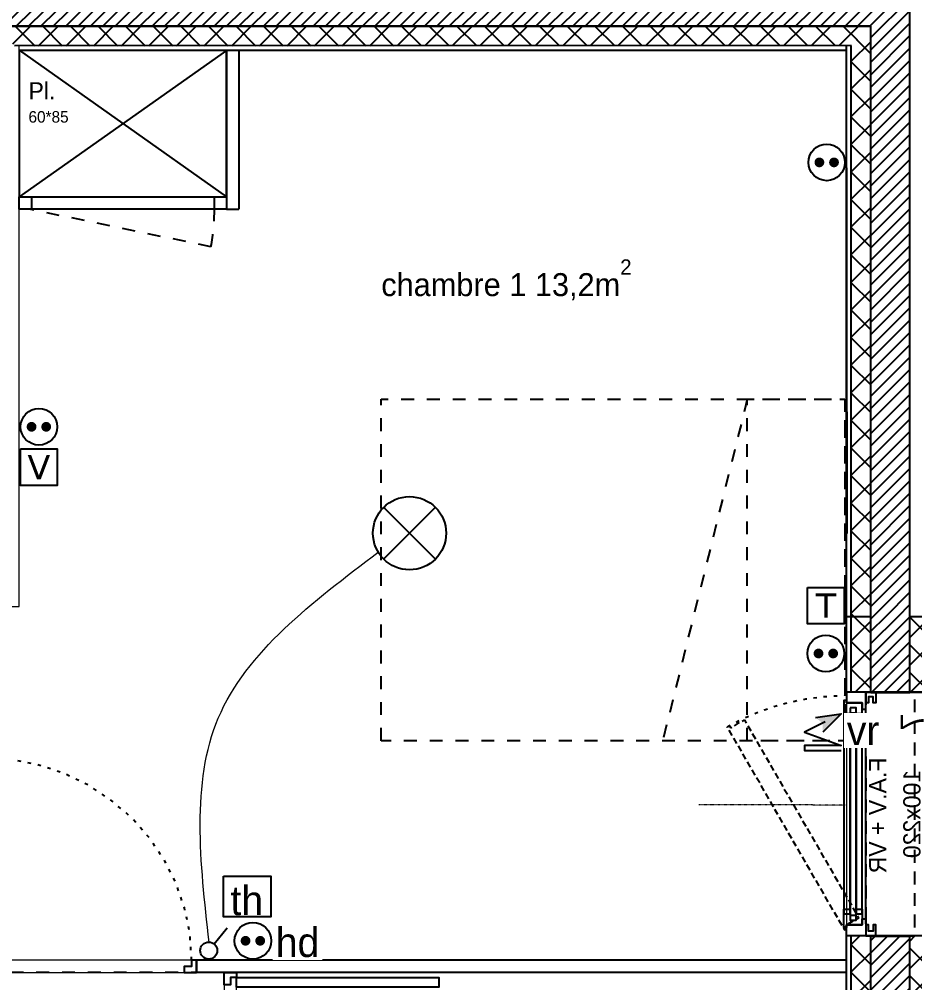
# Model space of a CAD drawing. Header units: centimetres. Extents: x 2648 to 12729, y 1890 to 6224.
# Drawn here: x 9445.4 to 9812.5, y 3367.2 to 3762.2 of the extents above; entities that cross this region are included whole.
import ezdxf

# ---------------------------------------------------------------- set-up
doc = ezdxf.new("R2010")
doc.units = ezdxf.units.CM
for name, pattern in [('ACAD_ISO03W100', [0.295276, 0.11811, -0.177165]), ('Style de ligne -1', [0.41664, 0.20828, -0.20836]), ('Style de ligne -14', [0.147638, 0.098425, -0.049213]), ('Style de ligne -17', [0.347222, 0.20828, -0.138942]), ('Style de ligne -18', [0.164042, 0.054681, -0.109361]), ('VW-01', [0.41656, 0.20828, -0.20828])]:
    doc.linetypes.add(name, pattern=pattern)
for name, color, linetype in [('B Faux plafonds', 9, 'Continuous'), ('B GÈnÈral_Hatch', 252, 'Continuous'), ('B Général', 252, 'Continuous'), ('C ANNOTATIONS-prestations', 252, 'Continuous'), ('C ANNOTATIONS-texte', 252, 'Continuous'), ('D SURFACES-shab', 252, 'Continuous'), ('prlm-VMC', 93, 'Continuous')]:
    doc.layers.add(name, color=color, linetype=linetype)
doc.layers.add('prlm-ELEC-CFA', color=1, linetype='Continuous', lineweight=25)
doc.layers.add('prlm-ELEC-CFO', color=10, linetype='Continuous', lineweight=25)
doc.layers.add('prlm-ZEROPLOT', color=254, linetype='Continuous', plot=False)
doc.layers.get('prlm-VMC').off()
doc.styles.add('Eurostile', font='Eurosti.TTF')
doc.styles.add('Eurostile (bold)', font='Eurostib.TTF')
doc.styles.add('prlm-elec-cfa', font='comic.ttf', dxfattribs={"height": 12})
doc.styles.add('prlm-elec-cfo', font='comic.ttf', dxfattribs={"height": 12})
doc.styles.get("Standard").update_dxf_attribs({"font": 'isocp.shx', "height": 15})
pattern_1 = [(45, (0, 0), (2.4253472, -2.6458333), [])]
pattern_2 = [(135, (0, 0), (-5.656854, -5.656854), []), (225, (0, 0), (-5.656854, 5.656854), [])]
pattern_3 = [(135, (0, 0), (-5.656854, -5.656854), []), (225, (0, 0), (-5.656854, 5.656854), [])]

# ---------------------------------------------------------------- blocks, each defined once
blk = doc.blocks.new('B 80.F 100x220 (all. vitrée fixe) + VR')
at = {"layer": 'B Général'}
blk.add_line((45, 9), (-45, 9), dxfattribs=at)
at = {"layer": 'B Général', "linetype": 'Continuous', "lineweight": 35}
for p, q in [((-50, 7), (-50, -9)), ((50, 7), (50, -9))]:
    blk.add_line(p, q, dxfattribs=at)
at = {"layer": 'B Général', "linetype": 'Style de ligne -14', "ltscale": 25.4, "flags": 128}
blk.add_lwpolyline([(-35.69, 65.82), (-36.19, 64.95), (-35.32, 64.45), (-38.57, 58.82), (42.63, 11.94), (45.88, 17.57), (46.75, 17.07), (47.25, 17.93)], close=True, dxfattribs=at)
at = {"layer": 'B Général', "flags": 128}
for points in [[(-43, 10.5), (-43, 9), (-50, 9), (-50, 17), (-45.5, 17), (-45.5, 10.5)], [(-41, 18), (41, 18), (41, 15.5), (-41, 15.5)], [(43, 10.5), (43, 9), (50, 9), (50, 17), (45.5, 17), (45.5, 10.5)], [(-43.5, 15.5), (43.5, 15.5), (43.5, 13), (-43.5, 13)], [(-41, 13), (41, 13), (41, 10.5), (-41, 10.5)], [(-50, 9), (-50, 5), (-45.5, 5), (-45.5, 6), (-48, 6), (-48, 8), (-45.5, 8), (-45.5, 9)], [(50, 9), (50, 5), (45.5, 5), (45.5, 6), (48, 6), (48, 8), (45.5, 8), (45.5, 9)]]:
    blk.add_lwpolyline(points, close=True, dxfattribs=at)
at = {"layer": 'B Général', "linetype": 'Continuous', "flags": 128}
for points in [[(-39, 15.5), (-41.5, 15.5), (-41.5, 13), (-39, 13), (-39, 10.5), (-45.5, 10.5), (-45.5, 17), (-46.5, 17), (-46.5, 18), (-39, 18)], [(39, 15.5), (41.5, 15.5), (41.5, 13), (39, 13), (39, 10.5), (45.5, 10.5), (45.5, 17), (46.5, 17), (46.5, 18), (39, 18)]]:
    blk.add_lwpolyline(points, close=True, dxfattribs=at)
at = {"layer": 'B Général', "linetype": 'Style de ligne -17', "ltscale": 25.4, "flags": 128}
blk.add_lwpolyline([(-50, 9), (50, 9), (50, -11), (-50, -11)], close=True, dxfattribs=at)
at = {"layer": 'B Général', "flags": 128}
blk.add_lwpolyline([(-50, -9), (-50, -17), (50, -17), (50, -9)], dxfattribs=at)
at = {"layer": 'B Général'}
blk.add_circle((47, 17.5), 0.5, dxfattribs=at)
at = {"layer": 'B Général', "linetype": 'Style de ligne -18', "ltscale": 25.4}
blk.add_arc((49, 17.5), 97.5, 150.2938, 179.7062, dxfattribs=at)
at = {"layer": 'B Général', "insert": (-23.11, 7.7), "char_height": 7.059, "attachment_point": 1, "line_spacing_factor": 0.894142, "style": 'Eurostile'}
blk.add_mtext('F.A.V + VR', dxfattribs=at)
at = {"layer": 'C ANNOTATIONS-prestations', "insert": (-41.15, -5.19), "char_height": 9.41, "attachment_point": 1, "rotation": 360, "line_spacing_factor": 0.894142, "style": 'Eurostile (bold)'}
blk.add_mtext('7', dxfattribs=at)
at = {"layer": 'C ANNOTATIONS-prestations', "insert": (0, -6.3), "char_height": 7.059, "width": 100, "attachment_point": 2, "rotation": 360, "line_spacing_factor": 0.894142, "style": 'Eurostile'}
blk.add_mtext('100x220', dxfattribs=at)
blk = doc.blocks.new('xi.EA')
at = {"layer": 'prlm-ZEROPLOT', "color": 250, "linetype": 'ACAD_ISO03W100', "lineweight": 0, "ltscale": 0.2}
blk.add_lwpolyline([(0, 0), (0, 60)], dxfattribs=at)
blk = doc.blocks.new('xi.VR')
at = {"layer": 'prlm-ELEC-CFO', "lineweight": 5}
blk.add_hatch(color=0, dxfattribs=at).paths.add_polyline_path([(-3, 6), (-0.1, 3.7), (0, 0), (7.5, 7.5)])
at = {"layer": 'prlm-ELEC-CFO', "color": 0}
for points in [[(0.95, 4.23), (-7.5, 0), (7.5, -5.5), (-7.5, -5.5), (-7.5, -7.5), (7.5, -7.5)], [(-3, 6), (7.5, 7.5), (0, 0)]]:
    blk.add_lwpolyline(points, dxfattribs=at)
blk = doc.blocks.new('xi.TEL')
at = {"layer": 'prlm-ELEC-CFA', "color": 0, "linetype": 'ByBlock', "lineweight": -2, "flags": 128}
blk.add_lwpolyline([(-7.5, 7.5), (7.5, 7.5), (7.5, -7.5), (-7.5, -7.5)], close=True, dxfattribs=at)
at = {"layer": 'prlm-ELEC-CFA', "color": 0, "linetype": 'ByBlock', "insert": (0, 0), "char_height": 10, "width": 11.36, "attachment_point": 5}
blk.add_mtext('{\\fVerdana|b0|i0|c0|p34;T}', dxfattribs=at)
blk = doc.blocks.new('xi.TV')
at = {"layer": 'prlm-ELEC-CFA', "color": 0, "linetype": 'ByBlock', "lineweight": -2, "flags": 128}
blk.add_lwpolyline([(-7.5, 7.5), (7.5, 7.5), (7.5, -7.5), (-7.5, -7.5)], close=True, dxfattribs=at)
at = {"layer": 'prlm-ELEC-CFA', "color": 0, "linetype": 'ByBlock', "insert": (0, 0), "char_height": 10, "width": 11.36, "attachment_point": 5}
blk.add_mtext('{\\fVerdana|b0|i0|c0|p34;V}', dxfattribs=at)
blk = doc.blocks.new('xi.PC')
at = {"color": 0, "lineweight": 5}
blk.add_wipeout([(-7.5, -7.5), (7.5, -7.5), (7.5, 7.5), (-7.5, 7.5)], dxfattribs=at).dxf.layer = 'prlm-ELEC-CFO'
at = {"layer": 'prlm-ELEC-CFO', "color": 0, "linetype": 'ByBlock', "lineweight": 5, "const_width": 2}
for points in [[(-4, 0, 1), (-2, 0, 1)], [(2, 0, 1), (4, 0, 1)]]:
    blk.add_lwpolyline(points, format="xyb", close=True, dxfattribs=at)
at = {"layer": 'prlm-ELEC-CFO', "color": 0, "linetype": 'ByBlock', "lineweight": -2}
blk.add_circle((0, 0), 7.5, dxfattribs=at)
blk = doc.blocks.new('xi.PCHD')
at = {"color": 0, "lineweight": 5}
blk.add_wipeout([(-7.5, -7.5), (7.5, -7.5), (7.5, 7.5), (-7.5, 7.5)], dxfattribs=at).dxf.layer = 'prlm-ELEC-CFO'
at = {"layer": 'prlm-ELEC-CFO', "color": 0, "linetype": 'ByBlock', "lineweight": 5, "const_width": 2}
for points in [[(-4, 0, 1), (-2, 0, 1)], [(2, 0, 1), (4, 0, 1)]]:
    blk.add_lwpolyline(points, format="xyb", close=True, dxfattribs=at)
at = {"layer": 'prlm-ELEC-CFO', "color": 0, "linetype": 'ByBlock', "lineweight": -2}
blk.add_circle((0, 0), 7.5, dxfattribs=at)
blk = doc.blocks.new('xi.SA')
at = {"layer": 'prlm-ELEC-CFO', "color": 0}
blk.add_lwpolyline([(0.2, -1.28), (5.5, 5.28)], dxfattribs=at)
blk.add_circle((-2, -4), 3.5, dxfattribs=at)
blk = doc.blocks.new('xi.PTCE')
at = {"layer": 'prlm-ELEC-CFO', "color": 0}
for points in [[(-10.61, 10.61), (10.61, -10.61)], [(10.61, 10.61), (-10.61, -10.61)]]:
    blk.add_lwpolyline(points, dxfattribs=at)
at = {"layer": 'prlm-ELEC-CFO', "color": 0, "linetype": 'ByBlock'}
blk.add_circle((0, 0), 15, dxfattribs=at)
blk = doc.blocks.new('B 80.PP 80')
at = {"layer": 'B Général', "flags": 128}
blk.add_lwpolyline([(-43, 2.5), (-43, 85.5), (-39, 85.5), (-39, 2.5)], close=True, dxfattribs=at)
at = {"layer": 'B Général', "linetype": 'Style de ligne -18', "ltscale": 25.4, "flags": 128}
blk.add_lwpolyline([(46, 2.5), (45.27, 13.33), (43.1, 23.98), (39.53, 34.26), (34.61, 44), (28.44, 53.03), (21.1, 61.19), (12.74, 68.35), (3.5, 74.38), (-6.47, 79.18), (-17, 82.67), (-27.91, 84.79), (-39, 85.5)], dxfattribs=at)
at = {"layer": 'B Général', "linetype": 'Continuous', "flags": 128}
for points in [[(-45, 2.5), (-43, 2.5), (-43, 0), (-40, 0), (-40, -2.5), (-45, -2.5)], [(48, 2.5), (46, 2.5), (46, 0), (43, 0), (43, -2.5), (48, -2.5), (48, -2.5), (48, -2.5), (48, 1.79), (48, 1.79)]]:
    blk.add_lwpolyline(points, close=True, dxfattribs=at)
at = {"layer": 'C ANNOTATIONS-prestations', "insert": (-37.5, 32.5), "char_height": 5.8825, "attachment_point": 1, "rotation": 90, "line_spacing_factor": 0.894142, "style": 'Eurostile'}
blk.add_mtext('PP 83 x 204', dxfattribs=at)
blk = doc.blocks.new('B 80.PL 60.85')
at = {"layer": 'B Général', "linetype": 'Continuous'}
for p, q in [((-42.5, 42.83), (42.5, -17.27)), ((42.5, 42.73), (-42.5, -17.27))]:
    blk.add_line(p, q, dxfattribs=at)
at = {"layer": 'B Général', "linetype": 'Style de ligne -1', "ltscale": 25.4}
blk.add_line((36.08, -37.76), (-38.5, -22.27), dxfattribs=at)
at = {"layer": 'B Général', "linetype": 'Continuous', "flags": 128}
for points in [[(42.5, -17.27), (42.5, 42.73), (-42.5, 42.73), (-42.5, -17.27)], [(42.5, -17.27), (42.5, -22.27), (-42.5, -22.27), (-42.5, -17.27)], [(-37.5, -17.27), (-37.5, -22.27), (-42.5, -22.27), (-42.5, -17.27)], [(42.5, -17.27), (42.5, -22.27), (37.5, -22.27), (37.5, -17.27)]]:
    blk.add_lwpolyline(points, close=True, dxfattribs=at)
at = {"layer": 'B Général', "linetype": 'Style de ligne -1', "ltscale": 25.4}
blk.add_arc((-47.5, -22.27), 85, 349.5013, 360, dxfattribs=at)
at = {"layer": 'B Général', "insert": (-38.72, 29.74), "char_height": 7.059, "attachment_point": 1, "line_spacing_factor": 0.894142, "style": 'Eurostile'}
blk.add_mtext('Pl.', dxfattribs=at)
at = {"layer": 'C ANNOTATIONS-prestations', "insert": (-38.72, 15.5), "char_height": 4.706, "attachment_point": 4, "line_spacing_factor": 0.894142, "style": 'Eurostile'}
blk.add_mtext('60*85', dxfattribs=at)
blk = doc.blocks.new('B 80.Groupe-3-1')
at = {"layer": 'B Général', "linetype": 'VW-01', "ltscale": 25.4}
blk.add_line((70, -114.99), (-70, -80.35), dxfattribs=at)
at = {"layer": 'B Général', "linetype": 'VW-01', "ltscale": 25.4, "flags": 128}
for points in [[(-70, 35), (70, 35), (70, -155), (-70, -155)], [(-70, -114.99), (70, -114.99), (70, -155), (-70, -155)]]:
    blk.add_lwpolyline(points, close=True, dxfattribs=at)

msp = doc.modelspace()

# ---------------------------------------------------------------- hatches: boundary and pattern name
at = {"layer": 'B GÈnÈral_Hatch', "linetype": 'Continuous'}
h = msp.add_hatch(dxfattribs=at)
h.set_pattern_fill('50_BETON', color=256, style=0, pattern_type=2)
h.set_pattern_definition(pattern_1)
h.paths.add_polyline_path([(9810.485, 4137.39), (9794.485, 4119.39), (9794.485, 3517.389), (9810.485, 3517.389)])
h = msp.add_hatch(dxfattribs=at)
h.set_pattern_fill('50_BETON', color=256, style=0, pattern_type=2)
h.set_pattern_definition(pattern_1)
h.paths.add_polyline_path([(9794.485, 3759.39), (9794.485, 3779.39), (9415.447, 3779.39), (9435.447, 3759.39)])
h = msp.add_hatch(dxfattribs=at)
h.set_pattern_fill('02_ISOLANT', color=256, angle=-179.99943, style=0, pattern_type=2)
h.set_pattern_definition([(-134.99943, (0, 0), (5.656911, -5.6567977), []), (-44.99943, (0, 0), (-5.6567977, -5.656911), [])])
h.paths.add_polyline_path([(9786.485, 3751.39), (9794.485, 3759.39), (9435.447, 3759.386), (9443.447, 3751.386)])
h = msp.add_hatch(dxfattribs=at)
h.set_pattern_fill('02_ISOLANT', color=256, angle=90, style=0, pattern_type=2)
h.set_pattern_definition([(135, (0, 0), (-5.656854, -5.656854), []), (225, (0, 0), (-5.656854, 5.656854), [])])
h.paths.add_polyline_path([(9786.485, 3517.389), (9794.485, 3517.389), (9794.485, 3759.39), (9786.485, 3751.39)])
h = msp.add_hatch(dxfattribs=at)
h.set_pattern_fill('02_ISOLANT', color=256, angle=90, style=0, pattern_type=2)
h.set_pattern_definition(pattern_2)
h.paths.add_polyline_path([(9786.485, 3486.389), (9794.485, 3486.389), (9794.485, 3517.389), (9786.485, 3517.389)])
h = msp.add_hatch(dxfattribs=at)
h.set_pattern_fill('50_BETON', color=256, style=0, pattern_type=2)
h.set_pattern_definition(pattern_1)
h.paths.add_polyline_path([(9794.485, 3486.389), (9810.485, 3486.389), (9810.485, 3517.389), (9794.485, 3517.389)])
h = msp.add_hatch(dxfattribs=at)
h.set_pattern_fill('02_ISOLANT', color=256, angle=90, style=0, pattern_type=2)
h.set_pattern_definition(pattern_2)
h.paths.add_polyline_path([(9810.485, 3486.389), (9818.485, 3486.389), (9818.485, 3517.389), (9810.485, 3517.389)])
h = msp.add_hatch(dxfattribs=at)
h.set_pattern_fill('02_ISOLANT', color=256, angle=90, style=0, pattern_type=2)
h.set_pattern_definition(pattern_3)
h.paths.add_polyline_path([(9786.485, 3142.386), (9794.485, 3142.386), (9794.485, 3386.389), (9786.485, 3386.389)])
h = msp.add_hatch(dxfattribs=at)
h.set_pattern_fill('50_BETON', color=256, style=0, pattern_type=2)
h.set_pattern_definition(pattern_1)
h.paths.add_polyline_path([(9794.485, 3142.386), (9810.485, 3142.386), (9810.485, 3386.389), (9794.485, 3386.389)])
h = msp.add_hatch(dxfattribs=at)
h.set_pattern_fill('02_ISOLANT', color=256, angle=90, style=0, pattern_type=2)
h.set_pattern_definition(pattern_3)
h.paths.add_polyline_path([(9810.485, 3142.386), (9818.485, 3142.386), (9818.485, 3386.389), (9810.485, 3386.389)])

# ---------------------------------------------------------------- linework, layer by layer
at = {"layer": 'B Faux plafonds', "linetype": 'VW-01', "ltscale": 25.4, "flags": 128}
msp.add_lwpolyline([(9208.796, 2884.139), (9366.805, 2884.139), (9366.911, 2974.139), (9298.902, 2974.139), (9298.796, 3235.139), (9459.485, 3235.139), (9529.485, 3235.139), (9529.485, 3371.389), (9420.096, 3371.439), (9420.096, 3521.439), (9280.096, 3521.389), (9280.096, 3371.389), (9208.796, 3371.389)], close=True, dxfattribs=at)
at = {"layer": 'B Général', "linetype": 'Continuous', "lineweight": 18}
for p, q in [((9810.485, 3517.389), (9810.485, 4137.39)), ((9435.447, 3759.39), (9794.485, 3759.39)), ((9794.485, 3517.389), (9794.485, 3759.39)), ((9794.485, 3486.389), (9794.485, 3517.389)), ((9810.485, 3486.389), (9810.485, 3517.389)), ((9794.485, 3142.386), (9794.485, 3386.389)), ((9810.485, 3142.386), (9810.485, 3386.389))]:
    msp.add_line(p, q, dxfattribs=at)
at = {"layer": 'B Général', "linetype": 'Continuous'}
for p, q in [((9810.485, 3517.389), (9810.485, 4137.39)), ((9435.447, 3759.39), (9794.485, 3759.39)), ((9794.485, 3759.39), (9435.447, 3759.386)), ((9794.485, 3759.39), (9435.447, 3759.386)), ((9794.485, 3517.389), (9794.485, 3759.39)), ((9794.485, 3517.389), (9794.485, 3759.39)), ((9794.485, 3517.389), (9794.485, 3759.39)), ((9786.485, 3751.39), (9443.447, 3751.386)), ((9784.485, 3749.39), (9445.447, 3749.386)), ((9784.485, 3749.39), (9445.447, 3749.386)), ((9530.447, 3749.389), (9530.447, 3684.389)), ((9530.447, 3749.389), (9530.447, 3684.389)), ((9535.447, 3749.389), (9535.447, 3684.389)), ((9535.447, 3749.389), (9535.447, 3684.389)), ((9784.797, 3551.389), (9784.485, 3751.39)), ((9784.485, 3517.389), (9784.485, 3749.39)), ((9784.485, 3517.389), (9784.485, 3749.39)), ((9786.485, 3517.389), (9786.485, 3751.39)), ((9530.447, 3684.389), (9535.447, 3684.389)), ((9784.485, 3486.389), (9784.485, 3517.389)), ((9784.485, 3486.389), (9784.485, 3517.389)), ((9784.485, 3517.389), (9794.485, 3517.389)), ((9786.485, 3486.389), (9786.485, 3517.389)), ((9786.485, 3486.389), (9786.485, 3517.389)), ((9794.485, 3486.389), (9794.485, 3517.389)), ((9810.485, 3486.389), (9810.485, 3517.389)), ((9810.485, 3517.389), (9818.485, 3517.389)), ((9818.485, 3486.389), (9784.485, 3486.389)), ((9784.485, 3142.386), (9784.485, 3386.389)), ((9818.485, 3386.389), (9784.485, 3386.389)), ((9784.485, 3142.386), (9784.485, 3386.389)), ((9786.485, 3142.386), (9786.485, 3386.389)), ((9786.485, 3142.386), (9786.485, 3386.389)), ((9794.485, 3142.386), (9794.485, 3386.389)), ((9810.485, 3142.386), (9810.485, 3386.389)), ((9784.485, 3376.389), (9518.096, 3376.389)), ((9518.096, 3376.389), (9518.096, 3371.389)), ((9784.485, 3376.389), (9518.096, 3376.389)), ((9784.485, 3371.389), (9518.096, 3371.389)), ((9529.485, 3371.389), (9518.096, 3371.389)), ((9529.485, 3371.389), (9534.485, 3371.389)), ((9784.485, 3371.389), (9534.485, 3371.389))]:
    msp.add_line(p, q, dxfattribs=at)
at = {"layer": 'D SURFACES-shab', "lineweight": 18, "flags": 128}
for points in [[(9425.096, 3376.389), (9425.096, 3521.389), (9445.447, 3521.387), (9445.447, 3751.388), (9784.485, 3751.39), (9784.485, 3376.389)], [(9208.796, 3235.139), (9208.796, 3371.389), (9529.485, 3371.389), (9529.485, 3235.139), (9459.485, 3235.139), (9459.485, 3235.139)], [(9534.485, 3371.389), (9784.485, 3371.389), (9784.485, 2979.139), (9534.485, 2979.139)]]:
    msp.add_lwpolyline(points, close=True, dxfattribs=at)

# ---------------------------------------------------------------- block references
at = {"layer": 'B Général'}
for name, p in [('B 80.PL 60.85', (9487.947, 3706.661)), ('B 80.PP 80', (9470.096, 3373.889))]:
    msp.add_blockref(name, p, dxfattribs=at)
for name, p, rotation in [('B 80.Groupe-3-1', (9628.828, 3536.389), 90), ('B 80.PP 80', (9531.985, 3326.389), 270)]:
    msp.add_blockref(name, p, dxfattribs=dict(at, rotation=rotation))
at = {"layer": 'B Général', "xscale": -1, "rotation": 90.00000000333448}
msp.add_blockref('B 80.F 100x220 (all. vitrée fixe) + VR', (9801.485, 3436.389), dxfattribs=at)
at = {"layer": 'prlm-ELEC-CFA'}
for name, p in [('xi.TV', (9453.484, 3578.597)), ('xi.TEL', (9776.083, 3521.802))]:
    msp.add_blockref(name, p, dxfattribs=at)
at = {"layer": 'prlm-ELEC-CFO'}
msp.add_blockref('xi.PTCE', (9605.416, 3551.496), dxfattribs=at)
at = {"layer": 'prlm-VMC', "rotation": 89.89966639692882}
msp.add_blockref('xi.EA', (9783.94, 3440.036), dxfattribs=at)

# ---------------------------------------------------------------- texts
at = {"layer": 'C ANNOTATIONS-texte', "insert": (9593.828, 3663.764), "char_height": 9.412, "width": 140.93853, "attachment_point": 1, "line_spacing_factor": 0.894142, "style": 'Eurostile'}
msp.add_mtext('chambre 1 13,2m{\\H0.6667x;\\S2^ ;}', dxfattribs=at)

# ---------------------------------------------------------------- next in the draw order: block references
at = {"layer": 'prlm-ELEC-CFO'}
for p in [(9776.401, 3703.536), (9453.495, 3595.118), (9776.048, 3502.183)]:
    msp.add_blockref('xi.PC', p, dxfattribs=at)

# ---------------------------------------------------------------- next in the draw order: texts
at = {"layer": 'prlm-ELEC-CFO', "lineweight": 20, "char_height": 12, "attachment_point": 5, "line_spacing_factor": 0.8, "style": 'prlm-elec-cfo', "bg_fill": 3, "box_fill_scale": 1.1, "bg_fill_color": 256, "bg_fill_transparency": 0}
for s, insert in [('vr', (9791.345, 3470.597)), ('hd', (9559.497, 3383.659))]:
    msp.add_mtext(s, dxfattribs=dict(at, insert=insert))

# ---------------------------------------------------------------- next in the draw order: block references
at = {"layer": 'prlm-ELEC-CFO'}
for name, p in [('xi.VR', (9774.828, 3469.921)), ('xi.PCHD', (9541.199, 3384.384))]:
    msp.add_blockref(name, p, dxfattribs=at)

# ---------------------------------------------------------------- next in the draw order: linework, layer by layer
at = {"layer": 'prlm-ELEC-CFO', "lineweight": 13}
msp.add_spline([(9523.248, 3383.886), (9527.029, 3475.661), (9592.59, 3543.719)], degree=3, dxfattribs=at)

# ---------------------------------------------------------------- next in the draw order: block references
at = {"layer": 'prlm-ELEC-CFO'}
msp.add_blockref('xi.SA', (9525.104, 3384.388), dxfattribs=at)

# ---------------------------------------------------------------- next in the draw order: texts
at = {"layer": 'prlm-ELEC-CFO', "lineweight": 20, "insert": (9538.723, 3400.839), "char_height": 12, "attachment_point": 5, "line_spacing_factor": 0.8, "style": 'prlm-elec-cfa', "bg_fill": 3, "box_fill_scale": 1.1, "bg_fill_color": 256, "bg_fill_transparency": 0}
msp.add_mtext('th', dxfattribs=at)

# ---------------------------------------------------------------- next in the draw order: linework, layer by layer
at = {"layer": 'prlm-ELEC-CFO'}
msp.add_lwpolyline([(9529.188, 3410.93), (9548.498, 3410.93), (9548.498, 3394.252), (9529.188, 3394.252)], close=True, dxfattribs=at)

doc.saveas('drawing.dxf')
